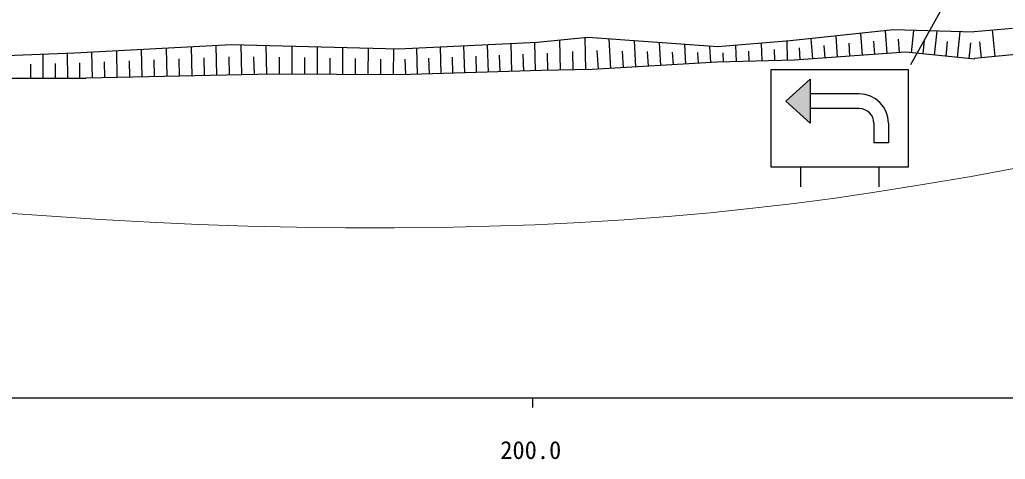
# Model space of a CAD drawing. Units: millimetres, scale not verified. Extents: x 38761 to 678769, y 20240 to 380245.
# Drawn here: x 214389 to 315080, y 198957 to 243892 of the extents above; entities that cross this region are included whole.
import ezdxf
from ezdxf.enums import TextEntityAlignment as Align

# ---------------------------------------------------------------- set-up
doc = ezdxf.new("R2010")
doc.units = ezdxf.units.MM
doc.header["$LTSCALE"] = 1000.01
for name, color, linetype, lineweight in [('M-BGD', 7, 'Continuous', 25), ('M-STR-HTXT', 7, 'Continuous', 13), ('M-STR-STRC', 7, 'Continuous', 25), ('M-TTL-BAND', 7, 'Continuous', 25)]:
    doc.layers.add(name, color=color, linetype=linetype, lineweight=lineweight)
doc.styles.add('ＭＳ ゴシック', font='')
doc.styles.get('ＭＳ ゴシック').set_extended_font_data('MS Gothic')

msp = doc.modelspace()

# ---------------------------------------------------------------- hatches: boundary and pattern name
at = {"layer": 'M-STR-STRC'}
msp.add_hatch(color=256, dxfattribs=at).paths.add_polyline_path([(295155, 236310), (295155, 237810), (292655, 235560), (295155, 233310), (295155, 234810)])

# ---------------------------------------------------------------- linework, layer by layer
at = {"layer": 'M-BGD'}
for p, q in [((303654, 242848), (293113, 241721)), ((303012, 240435), (302849, 242762)), ((311870, 242611), (303654, 242848)), ((305503, 240509), (305737, 242788)), ((307856, 240267), (308108, 242720)), ((311900, 242688), (315810, 243043)), ((314045, 240125), (313782, 242859)), ((272428, 242060), (267247, 241562)), ((269634, 238732), (269574, 241786)), ((272227, 238783), (272162, 242035)), ((285716, 241105), (272428, 242060)), ((274789, 238909), (274612, 241903)), ((277342, 239060), (277185, 241718)), ((293113, 241721), (285716, 241105)), ((292847, 239748), (292793, 241694)), ((295404, 239900), (295260, 241950)), ((297940, 240078), (297790, 242221)), ((300476, 240257), (300319, 242491)), ((301744, 240346), (301648, 241714)), ((304281, 240525), (304183, 241911)), ((306680, 240388), (306825, 241807)), ((309033, 240146), (309190, 241670)), ((310210, 240025), (310479, 242651)), ((236000, 241333), (219990, 240482)), ((224356, 237985), (224295, 240711)), ((226903, 238042), (226840, 240846)), ((229449, 238099), (229385, 240981)), ((231996, 238155), (231930, 241117)), ((234543, 238212), (234475, 241252)), ((253072, 240894), (236000, 241333)), ((237089, 238269), (237022, 241307)), ((239636, 238325), (239571, 241241)), ((242216, 238328), (242233, 241173)), ((244807, 238312), (244824, 241106)), ((247398, 238296), (247415, 241040)), ((249990, 238280), (250006, 240973)), ((252581, 238264), (252597, 240906)), ((267247, 241562), (253072, 240894)), ((255036, 238315), (254956, 240983)), ((257447, 238387), (257365, 241096)), ((259857, 238459), (259774, 241210)), ((262267, 238531), (262183, 241323)), ((264677, 238603), (264592, 241437)), ((267087, 238676), (267001, 241550)), ((273513, 238834), (273401, 240731)), ((276065, 238985), (275965, 240680)), ((279894, 239211), (279757, 241533)), ((282447, 239362), (282330, 241348)), ((285000, 239512), (284902, 241164)), ((287604, 239604), (287559, 241258)), ((288915, 239640), (288886, 240677)), ((290225, 239676), (290176, 241476)), ((291536, 239712), (291505, 240836)), ((294136, 239811), (294052, 241013)), ((296672, 239989), (296584, 241247)), ((299208, 240168), (299116, 241481)), ((311387, 239905), (311554, 241532)), ((312644, 239990), (312486, 241635)), ((219990, 240482), (211000, 240115)), ((216784, 237907), (216780, 240351)), ((219292, 237911), (219287, 240453)), ((221809, 237929), (221750, 240576)), ((225629, 238014), (225592, 239673)), ((228176, 238070), (228138, 239776)), ((230723, 238127), (230684, 239880)), ((233269, 238184), (233229, 239984)), ((235816, 238240), (235775, 240088)), ((238363, 238297), (238323, 240083)), ((240920, 238335), (240931, 240058)), ((243512, 238320), (243522, 240012)), ((246103, 238304), (246113, 239965)), ((248694, 238288), (248704, 239919)), ((251285, 238272), (251295, 239873)), ((253831, 238279), (253784, 239867)), ((256241, 238351), (256193, 239964)), ((258652, 238423), (258603, 240061)), ((261062, 238495), (261012, 240158)), ((263472, 238567), (263422, 240255)), ((265882, 238640), (265831, 240352)), ((268338, 238707), (268303, 240479)), ((270930, 238758), (270893, 240649)), ((278618, 239136), (278530, 240630)), ((281171, 239286), (281094, 240579)), ((283723, 239437), (283659, 240528)), ((293502, 239766), (285638, 239550)), ((286293, 239568), (286267, 240517)), ((304915, 240569), (293502, 239766)), ((311975, 239844), (304915, 240569)), ((311973, 239902), (311912, 239897)), ((316147, 240327), (311944, 239922)), ((215531, 237905), (215528, 239342)), ((218038, 237909), (218036, 239405)), ((220546, 237914), (220543, 239472)), ((223082, 237957), (223047, 239569)), ((267690, 238694), (253229, 238260)), ((272875, 238796), (267690, 238694)), ((285638, 239550), (272875, 238796)), ((211143, 237897), (221172, 237915)), ((240273, 238339), (221172, 237915)), ((253229, 238260), (240273, 238339))]:
    msp.add_line(p, q, dxfattribs=at)
at = {"layer": 'M-STR-HTXT'}
for p, q in [((316498, 228783), (311593, 227880)), ((311593, 227880), (306672, 227032)), ((306672, 227032), (302188, 226317)), ((297697, 225662), (293496, 225109)), ((302188, 226317), (297697, 225662)), ((289279, 224614), (284946, 224167)), ((293496, 225109), (289279, 224614)), ((217646, 223795), (212630, 224159)), ((222651, 223475), (217646, 223795)), ((280607, 223781), (276133, 223443)), ((284946, 224167), (280607, 223781)), ((227666, 223200), (222651, 223475)), ((232670, 222974), (227666, 223200)), ((237681, 222799), (232670, 222974)), ((242680, 222678), (237681, 222799)), ((247686, 222612), (242680, 222678)), ((252679, 222606), (247686, 222612)), ((257517, 222658), (252679, 222606)), ((262350, 222771), (257517, 222658)), ((267000, 222938), (262350, 222771)), ((271644, 223165), (267000, 222938)), ((276133, 223443), (271644, 223165))]:
    msp.add_line(p, q, dxfattribs=at)
at = {"layer": 'M-STR-STRC'}
for p, q in [((305431, 239307), (321582, 268383)), ((291155, 238810), (305156, 238810)), ((291155, 228810), (291155, 238810)), ((305156, 238810), (305156, 230200)), ((295155, 237810), (292655, 235560)), ((295155, 237810), (295155, 233310)), ((300155, 236310), (295155, 236310)), ((292655, 235560), (295155, 233310)), ((300155, 234810), (295155, 234810)), ((301656, 233310), (301656, 231310)), ((303156, 233310), (303156, 231310)), ((303156, 231310), (301656, 231310)), ((305156, 230194), (305156, 228810)), ((305156, 228810), (291155, 228810)), ((294155, 228810), (294155, 226810)), ((302156, 228810), (302156, 226810))]:
    msp.add_line(p, q, dxfattribs=at)
for radius in [3000, 1500]:
    msp.add_arc((300155, 233310), radius, 0, 90, dxfattribs=at)
at = {"layer": 'M-TTL-BAND'}
for p, q in [((38761, 205243), (577768, 205243)), ((266764, 205243), (266764, 204243))]:
    msp.add_line(p, q, dxfattribs=at)

# ---------------------------------------------------------------- texts
at = {"layer": 'M-TTL-BAND', "style": 'ＭＳ ゴシック'}
msp.add_text('200.0', height=1833, dxfattribs=at).set_placement((263483, 198437), align=Align.BOTTOM_LEFT)

doc.saveas('drawing.dxf')
